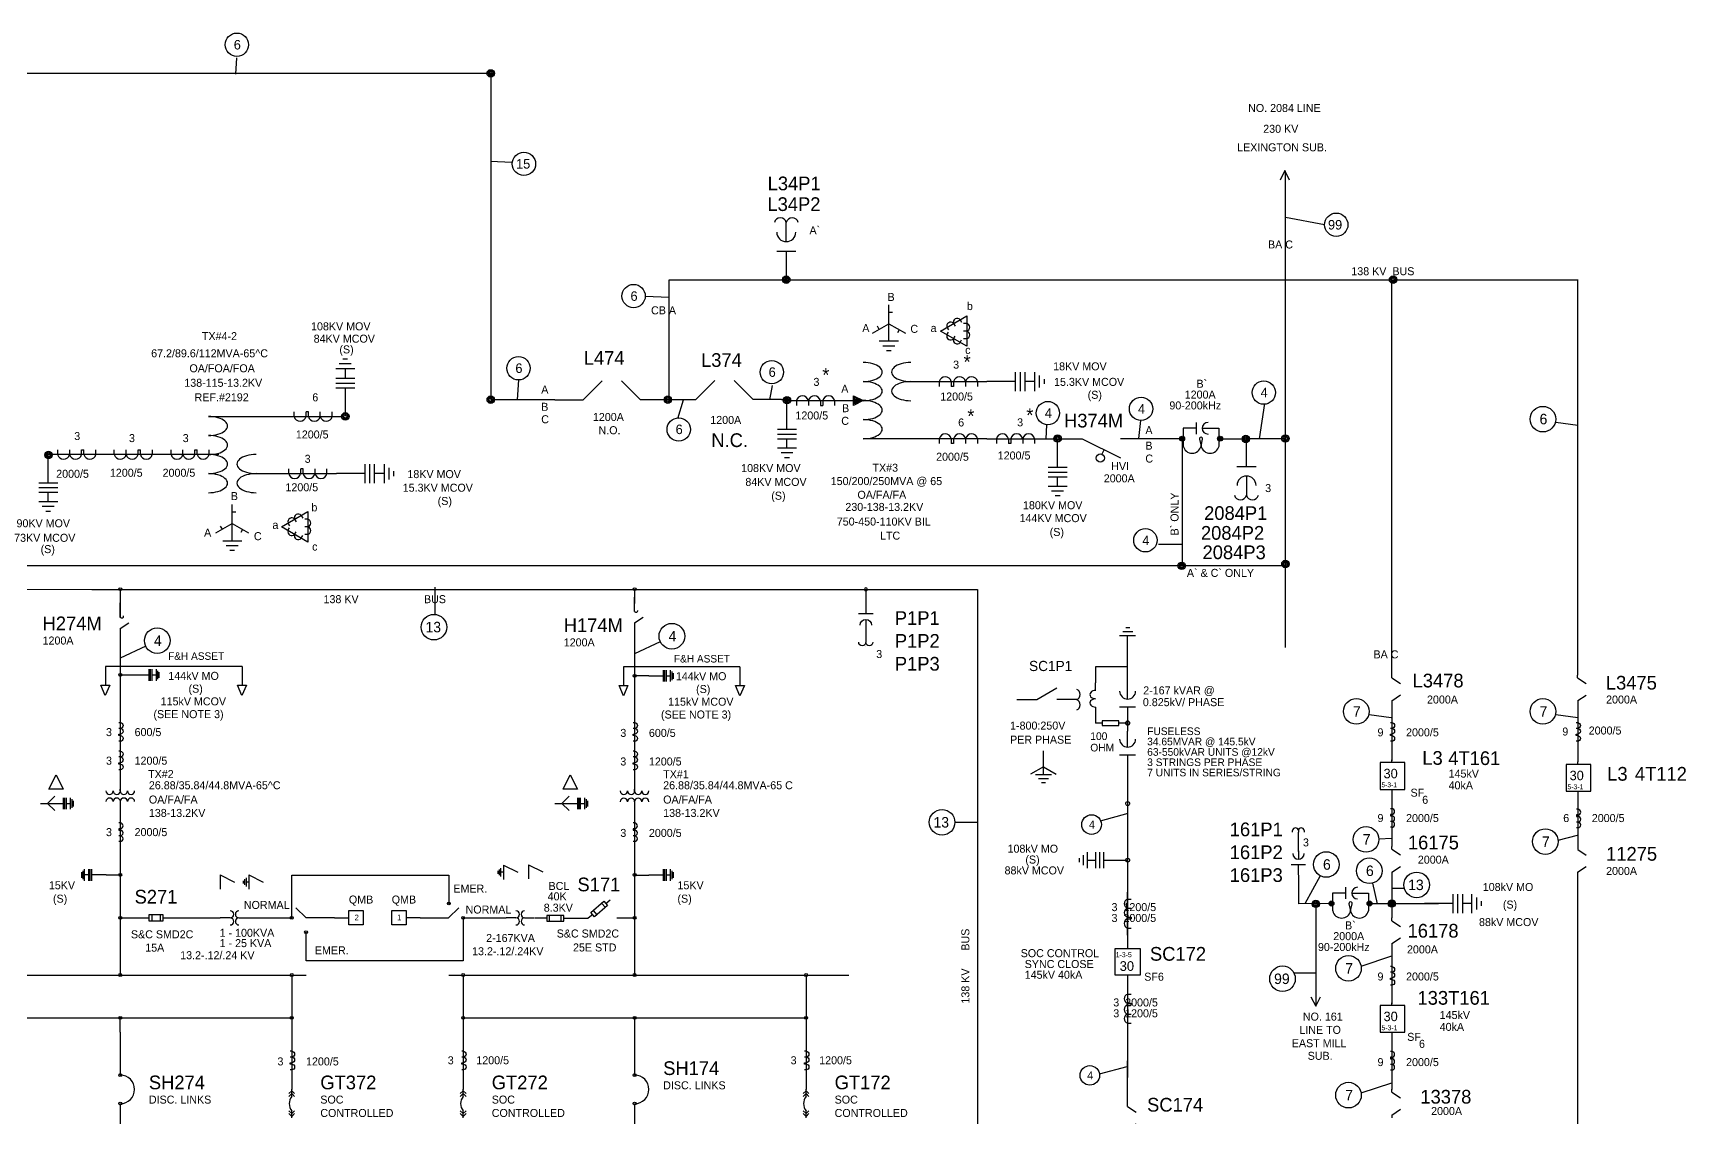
# Model space of a CAD drawing. Extents: x 500.5 to 522.7, y 525.3 to 541.5.
# Drawn here: x 508 to 522.47, y 531.98 to 541.47 of the extents above; entities that cross this region are included whole.
import ezdxf

# ---------------------------------------------------------------- set-up
doc = ezdxf.new("R2010")
doc.units = 0
doc.layers.add('Level 1', color=7, linetype='Continuous')

# ---------------------------------------------------------------- blocks, each defined once
blk = doc.blocks.new('EXCONN')
at = {"layer": 'Level 1'}
blk.add_circle((0, 0), 0.0125, dxfattribs=at)
blk = doc.blocks.new('SWITCH')
at = {"layer": 'Level 1'}
for p, q in [((0.025, 0), (0, 0)), ((0.025, 0), (0.075, 0.075)), ((0.125, 0), (0.25, 0))]:
    blk.add_line(p, q, dxfattribs=at)
blk.add_arc((0.129, 0.013), 0.0131, 61.3138, 252.9058, dxfattribs=at)
blk = doc.blocks.new('ARR')
at = {"layer": 'Level 1'}
for p, q in [((0, 0), (0.125, 0)), ((0.125, 0.05), (0.125, -0.05)), ((0.1375, 0.05), (0.1375, -0.05)), ((0.15, 0.05), (0.15, -0.05)), ((0.15, 0), (0.1875, 0)), ((0.1875, 0.05), (0.1875, -0.05)), ((0.2, 0.0375), (0.2, -0.0375)), ((0.2125, 0.025), (0.2125, -0.025))]:
    blk.add_line(p, q, dxfattribs=at)
blk = doc.blocks.new('CTRANS')
at = {"layer": 'Level 1'}
for p, q in [((-0.08, 0), (-0.08, -0.0125)), ((-0.03, 0), (-0.03, -0.0125)), ((-0.0175, -0.0125), (-0.0175, 0)), ((0.0325, 0), (0.0325, -0.0125)), ((0.0825, 0), (0.0825, -0.0125)), ((-0.03, -0.0125), (-0.0175, -0.0125))]:
    blk.add_line(p, q, dxfattribs=at)
for centre in [(-0.055, 0), (0.0075, 0), (0.0575, 0)]:
    blk.add_arc(centre, 0.025, 0, 180, dxfattribs=at)
blk = doc.blocks.new('TRAN13')
at = {"layer": 'Level 1'}
for p, q in [((0, 0.109), (0, 0.125)), ((0, 0.016), (0, 0))]:
    blk.add_line(p, q, dxfattribs=at)
for centre, start, end in [((-0.094, 0.11), 180, 0), ((-0.094, 0.016), 0, 180), ((-0.031, 0.11), 180, 0), ((-0.031, 0.016), 0, 180), ((0.031, 0.11), 180, 0), ((0.031, 0.016), 0, 180), ((0.094, 0.11), 180, 0), ((0.094, 0.016), 0, 180)]:
    blk.add_arc(centre, 0.0313, start, end, dxfattribs=at)
blk = doc.blocks.new('FUSE')
at = {"layer": 'Level 1'}
for p, q in [((-0.125, 0.025), (-0.125, -0.025)), ((0, 0.025), (-0.125, 0.025)), ((-0.1, 0.025), (-0.1, -0.025)), ((-0.025, 0.025), (-0.025, -0.025)), ((0, -0.025), (0, 0.025)), ((-0.125, -0.025), (0, -0.025))]:
    blk.add_line(p, q, dxfattribs=at)
blk = doc.blocks.new('PTRAN0')
at = {"layer": 'Level 1'}
for p, q in [((0, 0.163), (0, 0.25)), ((0, 0.087), (0, 0))]:
    blk.add_line(p, q, dxfattribs=at)
for centre, start, end in [((-0.031, 0.163), 180, 0), ((0.031, 0.163), 180, 0), ((-0.031, 0.087), 0, 180), ((0.031, 0.087), 0, 180)]:
    blk.add_arc(centre, 0.0313, start, end, dxfattribs=at)
blk = doc.blocks.new('SWIT15')
at = {"layer": 'Level 1'}
for p, q in [((0, 0), (0.062, 0)), ((0.038, 0.025), (0.013, 0)), ((0.013, 0), (0.038, -0.025)), ((0.063, 0.025), (0.038, 0)), ((0.038, 0), (0.063, -0.025)), ((0.188, 0.025), (0.213, 0)), ((0.188, 0), (0.25, 0)), ((0.213, 0), (0.188, -0.025)), ((0.213, 0.025), (0.238, 0)), ((0.238, 0), (0.213, -0.025))]:
    blk.add_line(p, q, dxfattribs=at)
blk.add_arc((0.125, -0.078), 0.1, 51.1255, 128.8739, dxfattribs=at)
blk = doc.blocks.new('SWITC3')
at = {"layer": 'Level 1'}
for p, q in [((0.025, 0), (0, 0)), ((0.025, 0), (0.075, 0.075)), ((0.225, 0), (0.175, 0.075)), ((0.225, 0), (0.25, 0))]:
    blk.add_line(p, q, dxfattribs=at)
blk = doc.blocks.new('ARROW')
at = {"layer": 'Level 1'}
for p, q in [((0, 0), (0.075, 0)), ((0.075, 0), (0.125, 0))]:
    blk.add_line(p, q, dxfattribs=at)
blk = doc.blocks.new('CAP1')
at = {"layer": 'Level 1'}
for p, q in [((0, 0), (0, -0.0875)), ((-0.0625, -0.0875), (0.0625, -0.0875)), ((0, -0.2125), (0, -0.1375))]:
    blk.add_line(p, q, dxfattribs=at)
blk.add_arc((0, -0.1875), 0.05, 0, 180, dxfattribs=at)
blk = doc.blocks.new('CTRAN0')
at = {"layer": 'Level 1'}
for p, q in [((0.0125, -0.0125), (0.0125, 0)), ((0.0625, 0), (0.0625, -0.0125)), ((0.1125, 0), (0.1125, -0.0125))]:
    blk.add_line(p, q, dxfattribs=at)
for centre in [(0.0375, 0), (0.0875, 0)]:
    blk.add_arc(centre, 0.025, 0, 180, dxfattribs=at)
blk = doc.blocks.new('TRANS7')
at = {"layer": 'Level 1'}
for p, q in [((0.0625, 0.0625), (0, 0)), ((0.0625, 0.125), (0.0625, 0.0625)), ((0.0625, 0.0625), (0.125, 0))]:
    blk.add_line(p, q, dxfattribs=at)
blk = doc.blocks.new('TRANS0')
at = {"layer": 'Level 1'}
for p, q in [((0, 0), (0.0625, 0.125)), ((0.125, 0), (0, 0)), ((0.0625, 0.125), (0.125, 0))]:
    blk.add_line(p, q, dxfattribs=at)
blk = doc.blocks.new('TRANS6')
at = {"layer": 'Level 1'}
for p, q in [((0, 0), (0.0625, 0.125)), ((0, 0), (0.125, 0)), ((0.0625, 0), (0.0625, -0.025)), ((0.025, -0.025), (0.1, -0.025)), ((0.0375, -0.0375), (0.0875, -0.0375)), ((0.05, -0.05), (0.075, -0.05))]:
    blk.add_line(p, q, dxfattribs=at)
blk = doc.blocks.new('TRANS3')
at = {"layer": 'Level 1'}
for q in [(0.0625, 0.125), (0.125, 0)]:
    blk.add_line((0, 0), q, dxfattribs=at)
blk = doc.blocks.new('CAP4')
at = {"layer": 'Level 1'}
for p, q in [((0, 0), (0, -0.088)), ((-0.063, -0.088), (0.063, -0.088)), ((0, -0.138), (0, -0.338)), ((0, -0.375), (0, -0.375))]:
    blk.add_line(p, q, dxfattribs=at)
for centre, radius, start, end in [((0, -0.188), 0.05, 0, 180), ((-0.031, -0.337), 0.0313, 180, 0), ((0.031, -0.337), 0.0313, 180, 0)]:
    blk.add_arc(centre, radius, start, end, dxfattribs=at)
blk = doc.blocks.new('EXCONC')
at = {"layer": 'Level 1'}
blk.add_circle((0, 0), 0.0225, dxfattribs=at)

msp = doc.modelspace()

# ---------------------------------------------------------------- linework, layer by layer
at = {"layer": 'Level 1'}
for p, q in [((509.786, 541.256), (509.777, 541.112)), ((507.742, 541.121), (512.009, 541.121)), ((512.009, 541.121), (512.009, 538.265)), ((512.006, 540.351), (512.194, 540.343)), ((518.958, 540.27), (518.916, 540.186)), ((518.999, 540.186), (518.958, 540.27)), ((518.962, 536.097), (518.962, 540.263)), ((514.595, 539.648), (514.595, 539.815)), ((519.305, 539.796), (518.962, 539.86)), ((514.512, 539.565), (514.678, 539.565)), ((514.595, 539.565), (514.595, 539.315)), ((513.569, 539.315), (521.518, 539.315)), ((513.569, 538.265), (513.569, 539.315)), ((519.893, 535.856), (519.893, 539.302)), ((521.518, 539.316), (521.518, 535.856)), ((513.361, 539.172), (513.569, 539.163)), ((515.493, 538.93), (515.493, 539.096)), ((515.493, 539.032), (515.524, 539.032)), ((515.349, 538.846), (515.493, 538.93)), ((515.407, 538.88), (515.392, 538.907)), ((515.493, 538.776), (515.493, 538.93)), ((515.493, 538.93), (515.637, 538.846)), ((515.584, 538.877), (515.568, 538.849)), ((515.943, 538.865), (516.174, 538.999)), ((516.174, 538.732), (515.943, 538.865)), ((516.001, 538.899), (516.014, 538.876)), ((516.058, 538.932), (516.072, 538.909)), ((516.116, 538.965), (516.129, 538.942)), ((516.174, 538.932), (516.147, 538.932)), ((516.174, 538.865), (516.147, 538.865)), ((516.174, 538.999), (516.174, 538.732)), ((515.576, 538.776), (515.409, 538.776)), ((515.545, 538.734), (515.441, 538.734)), ((515.493, 538.776), (515.493, 538.776)), ((516.001, 538.832), (516.014, 538.855)), ((516.058, 538.799), (516.072, 538.822)), ((516.116, 538.765), (516.129, 538.788)), ((516.174, 538.799), (516.147, 538.799)), ((510.788, 538.578), (510.684, 538.578)), ((510.757, 538.619), (510.715, 538.619)), ((515.514, 538.692), (515.472, 538.692)), ((510.819, 538.536), (510.653, 538.536)), ((510.653, 538.453), (510.819, 538.453)), ((510.736, 538.536), (510.736, 538.536)), ((510.736, 538.536), (510.736, 538.453)), ((512.252, 538.438), (512.241, 538.265)), ((512.819, 538.265), (512.985, 538.431)), ((513.319, 538.265), (513.152, 538.431)), ((513.804, 538.266), (513.971, 538.433)), ((514.304, 538.266), (514.138, 538.433)), ((515.684, 538.424), (516.351, 538.424)), ((515.934, 538.424), (515.934, 538.382)), ((516.039, 538.424), (516.039, 538.382)), ((516.059, 538.424), (516.059, 538.382)), ((516.164, 538.424), (516.164, 538.382)), ((516.268, 538.424), (516.268, 538.382)), ((516.601, 538.424), (516.351, 538.424)), ((516.601, 538.34), (516.601, 538.507)), ((516.643, 538.34), (516.643, 538.507)), ((516.684, 538.34), (516.684, 538.507)), ((516.768, 538.424), (516.684, 538.424)), ((516.768, 538.507), (516.768, 538.34)), ((516.768, 538.424), (516.768, 538.424)), ((516.809, 538.476), (516.809, 538.372)), ((516.851, 538.445), (516.851, 538.403)), ((510.653, 538.411), (510.819, 538.411)), ((510.653, 538.37), (510.819, 538.37)), ((510.736, 538.37), (510.736, 538.12)), ((514.472, 538.39), (514.447, 538.265)), ((516.059, 538.382), (516.039, 538.382)), ((510.289, 538.118), (510.289, 538.16)), ((510.393, 538.118), (510.393, 538.16)), ((510.414, 538.16), (510.393, 538.16)), ((510.414, 538.118), (510.414, 538.16)), ((510.518, 538.118), (510.518, 538.16)), ((510.622, 538.118), (510.622, 538.16)), ((512.569, 538.265), (512.009, 538.265)), ((512.569, 538.265), (512.819, 538.265)), ((513.569, 538.265), (513.319, 538.265)), ((513.554, 538.266), (513.804, 538.266)), ((513.646, 538.102), (513.696, 538.265)), ((514.554, 538.266), (514.304, 538.266)), ((514.553, 538.266), (514.625, 538.266)), ((514.601, 538.257), (515.268, 538.257)), ((514.601, 538.007), (514.601, 538.257)), ((514.684, 538.257), (514.684, 538.215)), ((514.789, 538.257), (514.789, 538.215)), ((514.893, 538.257), (514.893, 538.215)), ((514.893, 538.215), (514.914, 538.215)), ((514.914, 538.257), (514.914, 538.215)), ((515.018, 538.257), (515.018, 538.215)), ((515.184, 538.257), (515.184, 538.257)), ((518.78, 538.231), (518.732, 537.924)), ((509.539, 538.118), (510.206, 538.118)), ((510.206, 538.118), (510.706, 538.118)), ((514.518, 538.007), (514.684, 538.007)), ((516.872, 538.045), (516.865, 537.924)), ((517.693, 538.083), (517.678, 537.925)), ((518.183, 538.015), (518.068, 538.015)), ((518.068, 538.015), (518.068, 537.86)), ((518.183, 537.964), (518.183, 538.066)), ((518.234, 538.015), (518.381, 538.015)), ((518.381, 538.015), (518.381, 537.86)), ((521.327, 538.068), (521.521, 538.043)), ((514.518, 537.965), (514.684, 537.965)), ((514.518, 537.924), (514.684, 537.924)), ((514.601, 537.84), (514.601, 537.924)), ((516.351, 537.924), (515.268, 537.924)), ((515.934, 537.924), (515.934, 537.882)), ((516.039, 537.924), (516.039, 537.882)), ((516.059, 537.882), (516.039, 537.882)), ((516.059, 537.924), (516.059, 537.882)), ((516.164, 537.924), (516.164, 537.882)), ((516.268, 537.924), (516.268, 537.882)), ((516.351, 537.924), (516.851, 537.924)), ((516.434, 537.924), (516.434, 537.882)), ((516.539, 537.924), (516.539, 537.882)), ((516.559, 537.882), (516.539, 537.882)), ((516.559, 537.924), (516.559, 537.882)), ((516.664, 537.924), (516.664, 537.882)), ((516.768, 537.924), (516.768, 537.882)), ((516.851, 537.924), (517.184, 537.924)), ((516.969, 537.674), (516.969, 537.924)), ((517.184, 537.924), (517.518, 537.757)), ((517.808, 537.924), (517.518, 537.924)), ((518.068, 537.924), (517.808, 537.924)), ((518.062, 536.812), (518.062, 537.924)), ((518.211, 537.921), (518.224, 537.86)), ((518.224, 537.86), (518.238, 537.921)), ((518.381, 537.924), (518.641, 537.924)), ((518.622, 537.68), (518.622, 537.93)), ((518.962, 537.924), (518.641, 537.924)), ((508.137, 537.538), (508.137, 537.788)), ((508.637, 537.785), (508.137, 537.785)), ((508.22, 537.785), (508.22, 537.827)), ((508.325, 537.785), (508.325, 537.827)), ((508.429, 537.785), (508.429, 537.827)), ((508.429, 537.827), (508.45, 537.827)), ((508.45, 537.785), (508.45, 537.827)), ((508.554, 537.785), (508.554, 537.827)), ((509.132, 537.785), (508.632, 537.785)), ((508.715, 537.785), (508.715, 537.827)), ((508.819, 537.785), (508.819, 537.827)), ((508.924, 537.785), (508.924, 537.827)), ((508.924, 537.827), (508.944, 537.827)), ((508.944, 537.785), (508.944, 537.827)), ((509.049, 537.785), (509.049, 537.827)), ((509.629, 537.785), (509.129, 537.785)), ((509.212, 537.785), (509.212, 537.827)), ((509.316, 537.785), (509.316, 537.827)), ((509.42, 537.785), (509.42, 537.827)), ((509.42, 537.827), (509.441, 537.827)), ((509.441, 537.785), (509.441, 537.827)), ((509.545, 537.785), (509.545, 537.827)), ((510.909, 537.535), (510.909, 537.702)), ((510.951, 537.535), (510.951, 537.702)), ((510.992, 537.535), (510.992, 537.702)), ((511.076, 537.702), (511.076, 537.535)), ((514.684, 537.84), (514.518, 537.84)), ((514.653, 537.799), (514.549, 537.799)), ((514.622, 537.757), (514.58, 537.757)), ((514.601, 537.84), (514.601, 537.84)), ((517.376, 537.828), (517.357, 537.789)), ((509.956, 537.618), (510.206, 537.618)), ((510.159, 537.618), (510.659, 537.618)), ((510.242, 537.618), (510.242, 537.66)), ((510.347, 537.618), (510.347, 537.66)), ((510.367, 537.66), (510.347, 537.66)), ((510.367, 537.618), (510.367, 537.66)), ((510.472, 537.618), (510.472, 537.66)), ((510.576, 537.618), (510.576, 537.66)), ((510.909, 537.618), (510.659, 537.618)), ((511.076, 537.618), (510.992, 537.618)), ((511.076, 537.618), (511.076, 537.618)), ((511.117, 537.67), (511.117, 537.566)), ((511.159, 537.639), (511.159, 537.597)), ((516.886, 537.674), (517.053, 537.674)), ((516.886, 537.632), (517.053, 537.632)), ((516.886, 537.59), (517.053, 537.59)), ((516.969, 537.507), (516.969, 537.59)), ((518.538, 537.68), (518.705, 537.68)), ((518.622, 537.597), (518.622, 537.43)), ((508.054, 537.538), (508.221, 537.538)), ((508.054, 537.497), (508.221, 537.497)), ((508.054, 537.455), (508.221, 537.455)), ((508.137, 537.372), (508.137, 537.455)), ((517.053, 537.507), (516.886, 537.507)), ((517.021, 537.465), (516.917, 537.465)), ((516.99, 537.424), (516.948, 537.424)), ((516.969, 537.507), (516.969, 537.507)), ((508.221, 537.372), (508.054, 537.372)), ((508.19, 537.33), (508.085, 537.33)), ((508.158, 537.288), (508.117, 537.288)), ((508.137, 537.372), (508.137, 537.372)), ((509.747, 537.182), (509.747, 537.349)), ((509.747, 537.285), (509.778, 537.285)), ((510.177, 537.153), (510.408, 537.286)), ((510.408, 537.286), (510.408, 537.02)), ((509.603, 537.099), (509.747, 537.182)), ((509.661, 537.133), (509.646, 537.159)), ((509.747, 537.028), (509.747, 537.182)), ((509.747, 537.182), (509.891, 537.099)), ((509.838, 537.13), (509.822, 537.102)), ((510.408, 537.02), (510.177, 537.153)), ((510.235, 537.186), (510.248, 537.163)), ((510.235, 537.12), (510.248, 537.143)), ((510.293, 537.22), (510.306, 537.197)), ((510.35, 537.253), (510.364, 537.23)), ((510.408, 537.22), (510.382, 537.22)), ((510.408, 537.153), (510.382, 537.153)), ((509.83, 537.028), (509.664, 537.028)), ((509.799, 536.987), (509.695, 536.986)), ((509.747, 537.028), (509.747, 537.028)), ((510.293, 537.086), (510.306, 537.109)), ((510.35, 537.053), (510.364, 537.076)), ((510.408, 537.086), (510.382, 537.086)), ((517.853, 537), (518.066, 537)), ((509.768, 536.945), (509.726, 536.945)), ((518.948, 536.812), (502.949, 536.812)), ((507.727, 536.607), (508.518, 536.606)), ((508.518, 536.606), (514.768, 536.606)), ((508.768, 536.606), (508.768, 536.481)), ((511.522, 536.383), (511.522, 536.626)), ((513.268, 536.606), (513.268, 536.481)), ((514.768, 536.606), (516.268, 536.606)), ((515.291, 536.606), (515.291, 536.481)), ((516.268, 536.606), (516.268, 531.731)), ((508.768, 536.481), (508.768, 536.356)), ((513.268, 536.287), (513.268, 535.848)), ((517.565, 536.271), (517.6, 536.271)), ((508.768, 536.237), (508.768, 535.856)), ((508.99, 536.108), (508.768, 536.003)), ((513.492, 536.148), (513.268, 536.041)), ((517.512, 536.201), (517.652, 536.201)), ((517.539, 536.236), (517.626, 536.236)), ((517.582, 535.786), (517.582, 536.201)), ((517.582, 536.201), (517.582, 536.201)), ((509.833, 535.93), (508.638, 535.93)), ((508.638, 535.93), (508.638, 535.769)), ((508.893, 535.856), (508.768, 535.856)), ((508.768, 535.856), (508.768, 535.471)), ((509.833, 535.93), (509.833, 535.769)), ((514.19, 535.927), (513.171, 535.927)), ((513.171, 535.927), (513.171, 535.766)), ((513.393, 535.848), (513.268, 535.848)), ((513.268, 535.848), (513.268, 535.471)), ((514.19, 535.927), (514.19, 535.766)), ((517.582, 535.928), (517.302, 535.928)), ((517.302, 535.928), (517.302, 535.788)), ((521.518, 535.831), (521.518, 535.856)), ((521.518, 535.831), (521.593, 535.781)), ((516.788, 535.641), (516.962, 535.745)), ((517.302, 535.721), (517.302, 535.788)), ((517.582, 535.646), (517.582, 535.786)), ((521.52, 535.633), (521.593, 535.681)), ((516.613, 535.641), (516.788, 535.641)), ((517.136, 535.641), (516.962, 535.641)), ((517.302, 535.576), (517.302, 535.436)), ((517.652, 535.576), (517.512, 535.576)), ((517.582, 535.576), (517.582, 535.366)), ((519.893, 535.606), (519.893, 535.106)), ((521.52, 535.633), (521.52, 535.098)), ((508.768, 535.471), (508.768, 534.958)), ((513.268, 535.471), (513.268, 534.958)), ((517.358, 535.436), (517.302, 535.436)), ((517.582, 535.436), (517.505, 535.436)), ((519.694, 535.511), (519.888, 535.485)), ((521.327, 535.511), (521.521, 535.485)), ((517.582, 535.226), (517.582, 535.366)), ((516.845, 534.984), (516.845, 535.194)), ((517.652, 535.156), (517.512, 535.156)), ((517.582, 535.156), (517.582, 534.946)), ((519.893, 535.089), (519.893, 535.114)), ((521.52, 535.072), (521.52, 535.096)), ((508.768, 534.981), (508.768, 534.856)), ((513.268, 534.981), (513.268, 534.856)), ((516.845, 535.054), (516.733, 534.989)), ((516.915, 534.984), (516.775, 534.984)), ((516.845, 535.054), (516.957, 534.989)), ((516.845, 534.984), (516.845, 534.984)), ((508.768, 534.884), (508.768, 534.834)), ((513.268, 534.856), (513.268, 534.836)), ((516.889, 534.949), (516.801, 534.949)), ((516.863, 534.914), (516.828, 534.914)), ((517.582, 534.946), (517.582, 533.459)), ((519.893, 534.856), (519.893, 534.356)), ((521.52, 534.839), (521.52, 534.33)), ((508.768, 534.752), (508.768, 533.231)), ((513.268, 534.752), (513.268, 533.231)), ((516.07, 534.568), (516.261, 534.568)), ((517.343, 534.582), (517.585, 534.649)), ((519.076, 534.312), (519.076, 534.481)), ((519.78, 534.423), (519.893, 534.429)), ((521.349, 534.412), (521.517, 534.454)), ((517.162, 534.219), (517.162, 534.254)), ((517.197, 534.193), (517.197, 534.28)), ((517.232, 534.167), (517.232, 534.307)), ((517.232, 534.237), (517.232, 534.237)), ((517.232, 534.237), (517.302, 534.237)), ((517.302, 534.307), (517.302, 534.167)), ((517.337, 534.307), (517.337, 534.167)), ((517.372, 534.307), (517.372, 534.167)), ((517.372, 534.237), (517.582, 534.237)), ((521.52, 534.33), (521.593, 534.281)), ((508.768, 534.106), (508.643, 534.106)), ((510.268, 533.731), (510.268, 534.106)), ((510.268, 534.106), (511.393, 534.106)), ((511.393, 534.106), (511.643, 534.106)), ((511.643, 534.106), (511.643, 533.856)), ((513.268, 534.106), (513.393, 534.106)), ((519.076, 534.106), (519.076, 533.856)), ((519.267, 534.1), (519.133, 533.856)), ((519.893, 534.106), (519.893, 533.731)), ((521.518, 534.131), (521.593, 534.181)), ((521.518, 534.131), (521.518, 534.106)), ((521.518, 534.106), (521.518, 531.731)), ((517.582, 533.58), (517.582, 533.958)), ((519.491, 533.948), (519.375, 533.948)), ((519.375, 533.948), (519.375, 533.793)), ((519.491, 533.897), (519.491, 533.999)), ((519.542, 533.948), (519.688, 533.948)), ((519.688, 533.948), (519.688, 533.793)), ((519.723, 534.035), (519.765, 533.856)), ((519.994, 533.989), (519.892, 533.989)), ((520.428, 533.94), (520.428, 533.773)), ((520.469, 533.94), (520.469, 533.773)), ((520.511, 533.94), (520.511, 533.773)), ((520.594, 533.773), (520.594, 533.94)), ((510.393, 533.731), (510.305, 533.819)), ((510.768, 533.672), (510.768, 533.797)), ((510.768, 533.797), (510.893, 533.797)), ((510.893, 533.797), (510.893, 533.672)), ((511.143, 533.797), (511.268, 533.797)), ((511.143, 533.672), (511.143, 533.797)), ((511.268, 533.797), (511.268, 533.672)), ((511.641, 533.731), (511.729, 533.819)), ((512.904, 533.795), (512.936, 533.757)), ((512.979, 533.86), (513.012, 533.822)), ((513.015, 533.858), (513.053, 533.89)), ((517.582, 533.895), (517.614, 533.895)), ((517.582, 533.816), (517.614, 533.816)), ((519.375, 533.857), (519.076, 533.856)), ((519.228, 533.856), (519.228, 532.958)), ((519.518, 533.854), (519.532, 533.793)), ((519.532, 533.793), (519.545, 533.854)), ((519.688, 533.857), (519.893, 533.857)), ((519.893, 533.857), (520.303, 533.857)), ((520.428, 533.857), (520.178, 533.857)), ((520.594, 533.857), (520.511, 533.857)), ((520.594, 533.857), (520.594, 533.857)), ((520.636, 533.805), (520.636, 533.909)), ((520.678, 533.836), (520.678, 533.877)), ((508.768, 533.731), (509.018, 533.731)), ((509.143, 533.731), (509.643, 533.731)), ((509.893, 533.731), (510.268, 533.731)), ((510.643, 533.731), (510.393, 533.731)), ((510.643, 533.731), (510.768, 533.731)), ((510.893, 533.672), (510.768, 533.672)), ((511.268, 533.672), (511.143, 533.672)), ((511.393, 533.731), (511.268, 533.731)), ((511.391, 533.731), (511.641, 533.731)), ((511.768, 533.731), (512.143, 533.731)), ((511.768, 533.731), (511.768, 533.356)), ((512.499, 533.728), (512.399, 533.728)), ((512.524, 533.703), (512.524, 533.753)), ((512.624, 533.703), (512.624, 533.753)), ((512.649, 533.728), (512.749, 533.728)), ((512.713, 533.728), (512.863, 533.728)), ((512.901, 533.76), (512.863, 533.728)), ((513.263, 533.728), (513.113, 533.728)), ((517.582, 533.738), (517.614, 533.738)), ((517.582, 533.722), (517.614, 533.722)), ((517.614, 533.738), (517.614, 533.722)), ((510.393, 533.356), (510.393, 533.606)), ((517.582, 533.643), (517.614, 533.643)), ((519.625, 533.309), (519.893, 533.399)), ((519.893, 533.481), (519.893, 532.981)), ((507.268, 533.231), (510.393, 533.231)), ((510.268, 533.231), (510.268, 532.856)), ((510.643, 533.356), (510.393, 533.356)), ((511.768, 533.356), (510.643, 533.356)), ((511.643, 533.231), (515.143, 533.231)), ((511.768, 533.231), (511.768, 532.856)), ((514.768, 533.231), (514.768, 532.856)), ((517.582, 533.234), (517.582, 532.334)), ((519.035, 533.252), (519.228, 533.252)), ((517.582, 533.126), (517.582, 532.748)), ((517.582, 533.063), (517.614, 533.063)), ((517.582, 532.985), (517.614, 532.985)), ((517.582, 532.969), (517.614, 532.969)), ((517.614, 532.969), (517.614, 532.985)), ((519.186, 533.042), (519.228, 532.958)), ((519.228, 532.958), (519.27, 533.042)), ((519.893, 532.964), (519.893, 532.989)), ((507.268, 532.856), (510.268, 532.856)), ((508.768, 532.856), (508.768, 532.856)), ((508.768, 532.731), (508.768, 532.856)), ((510.268, 532.856), (510.268, 532.231)), ((511.768, 532.856), (511.768, 532.231)), ((511.768, 532.856), (514.768, 532.856)), ((513.268, 532.856), (513.268, 532.606)), ((514.768, 532.856), (514.768, 532.231)), ((517.582, 532.89), (517.614, 532.89)), ((517.582, 532.811), (517.614, 532.811)), ((508.768, 532.731), (508.768, 532.356)), ((508.768, 532.731), (508.768, 532.606)), ((519.893, 532.731), (519.893, 532.231)), ((513.268, 532.606), (513.268, 532.356)), ((517.337, 532.366), (517.579, 532.432)), ((517.582, 532.106), (517.582, 532.481)), ((519.625, 532.2), (519.893, 532.29)), ((508.768, 532.106), (508.768, 531.106)), ((513.268, 532.106), (513.268, 531.106))]:
    msp.add_line(p, q, dxfattribs=at)
for points in [[(515.268, 538.257), (515.184, 538.215), (515.184, 538.299)], [(515.251, 538.257), (515.192, 538.228), (515.192, 538.286)], [(515.231, 538.257), (515.201, 538.242), (515.201, 538.272)], [(508.676, 535.769), (508.636, 535.678), (508.599, 535.769)], [(509.871, 535.769), (509.831, 535.678), (509.794, 535.769)], [(513.21, 535.766), (513.17, 535.675), (513.133, 535.766)], [(514.229, 535.766), (514.189, 535.675), (514.151, 535.766)], [(517.505, 535.415), (517.505, 535.456), (517.358, 535.456), (517.358, 535.415)], [(519.79, 534.856), (520.008, 534.856), (520.008, 535.091), (519.79, 535.091)], [(521.418, 534.839), (521.635, 534.839), (521.635, 535.073), (521.418, 535.073)], [(513.031, 533.839), (512.917, 533.741), (512.885, 533.779), (512.998, 533.877)], [(512.649, 533.753), (512.499, 533.753), (512.499, 533.703), (512.649, 533.703)], [(517.47, 533.234), (517.695, 533.234), (517.695, 533.46), (517.47, 533.46)], [(519.79, 532.731), (520.008, 532.731), (520.008, 532.966), (519.79, 532.966)]]:
    msp.add_lwpolyline(points, close=True, dxfattribs=at)
for centre, radius in [((509.788, 541.371), 0.102), ((512.009, 541.12), 0.0324), ((512.009, 541.12), 0.0242), ((512.009, 541.12), 0.0151), ((512.3, 540.328), 0.102), ((519.407, 539.796), 0.102), ((514.595, 539.315), 0.0324), ((514.595, 539.315), 0.0242), ((514.595, 539.315), 0.0151), ((519.904, 539.315), 0.0324), ((519.904, 539.315), 0.0242), ((519.904, 539.315), 0.0151), ((513.259, 539.172), 0.102), ((512.252, 538.54), 0.102), ((514.468, 538.506), 0.102), ((518.773, 538.327), 0.102), ((512.009, 538.265), 0.0324), ((512.009, 538.265), 0.0242), ((512.009, 538.265), 0.0151), ((513.559, 538.265), 0.0324), ((513.559, 538.265), 0.0242), ((513.559, 538.265), 0.0151), ((514.601, 538.261), 0.0324), ((514.601, 538.261), 0.0242), ((517.699, 538.185), 0.102), ((510.737, 538.119), 0.0324), ((510.737, 538.119), 0.0242), ((510.737, 538.119), 0.0151), ((514.601, 538.261), 0.0151), ((516.884, 538.148), 0.102), ((521.215, 538.095), 0.112), ((513.654, 538.005), 0.102), ((516.969, 537.925), 0.0324), ((516.969, 537.925), 0.0242), ((516.969, 537.925), 0.0151), ((518.058, 537.924), 0.0216), ((518.058, 537.924), 0.0173), ((518.058, 537.924), 0.0127), ((518.058, 537.924), 0.00856), ((518.058, 537.924), 0.00558), ((518.058, 537.924), 0.00312), ((518.391, 537.924), 0.0216), ((518.391, 537.924), 0.0173), ((518.391, 537.924), 0.0127), ((518.391, 537.924), 0.00856), ((518.391, 537.924), 0.00558), ((518.391, 537.924), 0.00312), ((518.616, 537.921), 0.0324), ((518.616, 537.921), 0.0242), ((518.616, 537.921), 0.0151), ((518.962, 537.926), 0.0324), ((518.962, 537.926), 0.0242), ((518.962, 537.926), 0.0151), ((508.14, 537.781), 0.0324), ((508.14, 537.781), 0.0242), ((508.14, 537.781), 0.0151), ((517.343, 537.755), 0.0366), ((517.737, 537.035), 0.102), ((518.055, 536.812), 0.0324), ((518.055, 536.812), 0.0242), ((518.962, 536.828), 0.0324), ((518.962, 536.828), 0.0242), ((518.962, 536.828), 0.0151), ((518.055, 536.812), 0.0151), ((509.091, 536.157), 0.112), ((511.512, 536.275), 0.112), ((513.594, 536.196), 0.112), ((519.582, 535.538), 0.112), ((521.215, 535.538), 0.112), ((515.958, 534.568), 0.112), ((517.266, 534.548), 0.0857), ((519.668, 534.418), 0.112), ((521.236, 534.399), 0.112), ((519.32, 534.199), 0.112), ((519.696, 534.144), 0.112), ((520.111, 534.02), 0.112), ((519.228, 533.854), 0.0324), ((519.228, 533.854), 0.0242), ((519.228, 533.854), 0.0151), ((519.365, 533.857), 0.0216), ((519.365, 533.857), 0.0173), ((519.365, 533.857), 0.0127), ((519.365, 533.857), 0.00856), ((519.365, 533.857), 0.00558), ((519.365, 533.857), 0.00312), ((519.698, 533.857), 0.0216), ((519.698, 533.857), 0.0173), ((519.698, 533.857), 0.0127), ((519.698, 533.857), 0.00856), ((519.698, 533.857), 0.00558), ((519.698, 533.857), 0.00312), ((519.893, 533.857), 0.0324), ((519.893, 533.857), 0.0242), ((519.893, 533.857), 0.0151), ((519.514, 533.29), 0.112), ((518.937, 533.199), 0.112), ((517.251, 532.354), 0.0857), ((519.514, 532.181), 0.112)]:
    msp.add_circle(centre, radius, dxfattribs=at)
for centre, radius, start, end in [((514.543, 539.803), 0.0534, 12.6804, 167.3196), ((514.595, 539.731), 0.0833, 180, 0), ((514.647, 539.803), 0.0534, 12.6804, 167.3196), ((514.595, 539.606), 0.125, 52.0144, 52.0241), ((516.033, 538.909), 0.0342, 42.6804, 197.3196), ((516.091, 538.942), 0.0342, 42.6804, 197.3196), ((516.166, 538.899), 0.0342, 282.6804, 77.3196), ((516.166, 538.832), 0.0342, 282.6804, 77.3196), ((516.033, 538.822), 0.0342, 162.6804, 317.3196), ((516.091, 538.788), 0.0342, 162.6804, 317.3196), ((515.986, 538.412), 0.0534, 12.6804, 167.3196), ((516.111, 538.412), 0.0534, 12.6804, 167.3196), ((516.216, 538.412), 0.0534, 12.6804, 167.3196), ((514.736, 538.245), 0.0534, 12.6804, 167.3196), ((514.841, 538.245), 0.0534, 12.6804, 167.3196), ((514.966, 538.245), 0.0534, 12.6804, 167.3196), ((510.341, 538.13), 0.0534, 192.6804, 347.3196), ((510.466, 538.13), 0.0534, 192.6804, 347.3196), ((510.57, 538.13), 0.0534, 192.6804, 347.3196), ((518.285, 538.015), 0.051, 90, 270), ((515.986, 537.912), 0.0534, 12.6804, 167.3196), ((516.111, 537.912), 0.0534, 12.6804, 167.3196), ((516.216, 537.912), 0.0534, 12.6804, 167.3196), ((516.486, 537.912), 0.0534, 12.6804, 167.3196), ((516.611, 537.912), 0.0534, 12.6804, 167.3196), ((516.716, 537.912), 0.0534, 12.6804, 167.3196), ((518.146, 537.877), 0.0801, 192.6804, 347.3196), ((518.224, 537.924), 0.014, 347.6377, 192.7679), ((518.303, 537.877), 0.0801, 192.6804, 347.3196), ((508.272, 537.797), 0.0534, 192.6804, 347.3196), ((508.377, 537.797), 0.0534, 192.6804, 347.3196), ((508.502, 537.797), 0.0534, 192.6804, 347.3196), ((508.767, 537.797), 0.0534, 192.6804, 347.3196), ((508.871, 537.797), 0.0534, 192.6804, 347.3196), ((508.996, 537.797), 0.0534, 192.6804, 347.3196), ((509.264, 537.797), 0.0534, 192.6804, 347.3196), ((509.368, 537.797), 0.0534, 192.6804, 347.3196), ((509.493, 537.797), 0.0534, 192.6804, 347.3196), ((510.294, 537.63), 0.0534, 192.6804, 347.3196), ((510.419, 537.63), 0.0534, 192.6804, 347.3196), ((510.524, 537.63), 0.0534, 192.6804, 347.3196), ((518.622, 537.514), 0.0833, 0, 180), ((518.569, 537.442), 0.0534, 192.6804, 347.3196), ((518.674, 537.442), 0.0534, 192.6804, 347.3196), ((518.622, 537.639), 0.125, 307.9759, 307.9856), ((510.268, 537.197), 0.0342, 42.6804, 197.3196), ((510.325, 537.23), 0.0342, 42.6804, 197.3196), ((510.401, 537.186), 0.0342, 282.6804, 77.3196), ((510.401, 537.12), 0.0342, 282.6804, 77.3196), ((510.268, 537.11), 0.0342, 162.6804, 317.3196), ((510.325, 537.076), 0.0342, 162.6804, 317.3196), ((517.582, 535.716), 0.07, 180, 360), ((517.582, 535.611), 0.105, 127.9759, 127.9856), ((517.582, 535.296), 0.07, 180, 360), ((517.582, 535.191), 0.105, 127.9759, 127.9856), ((519.593, 533.948), 0.051, 90, 270), ((517.591, 533.856), 0.0404, 102.6804, 257.3196), ((517.591, 533.777), 0.0404, 102.6804, 257.3196), ((519.532, 533.857), 0.014, 347.6377, 192.7679), ((517.591, 533.683), 0.0404, 102.6804, 257.3196), ((519.454, 533.81), 0.0801, 192.6804, 347.3196), ((519.61, 533.81), 0.0801, 192.6804, 347.3196), ((517.591, 533.024), 0.0404, 102.6804, 257.3196), ((517.591, 532.93), 0.0404, 102.6804, 257.3196), ((517.591, 532.851), 0.0404, 102.6804, 257.3196), ((508.768, 532.231), 0.125, 270, 90), ((513.268, 532.231), 0.125, 270, 90)]:
    msp.add_arc(centre, radius, start, end, dxfattribs=at)
for centre, major_axis, ratio, start_param, end_param in [((515.268, 538.507), (0.167, 0), 0.5, 4.712389, 7.853982), ((515.684, 538.507), (0.167, 0), 0.5, 1.570796, 4.712389), ((515.268, 538.34), (0.167, 0), 0.5, 4.712389, 7.853982), ((515.684, 538.34), (0.167, 0), 0.5, 1.570796, 4.712389), ((515.268, 538.174), (0.167, 0), 0.5, 4.712389, 7.853982), ((509.539, 538.035), (-0.167, 0), 0.5, 1.570796, 4.712389), ((515.268, 538.007), (0.167, 0), 0.5, 4.712389, 7.853982), ((509.539, 537.868), (-0.167, 0), 0.5, 1.570796, 4.712389), ((509.539, 537.702), (-0.167, 0), 0.5, 1.570796, 4.712389), ((509.956, 537.702), (-0.167, 0), 0.5, 4.712389, 7.853982), ((509.539, 537.535), (-0.167, 0), 0.5, 1.570796, 4.712389), ((509.956, 537.535), (-0.167, 0), 0.5, 4.712389, 7.853982), ((517.128, 535.686), (0, 0.0459), 0.833333, 3.362907, 6.061871), ((517.302, 535.685), (-0.0506, 0), 0.72, 4.700389, 7.853982), ((517.128, 535.596), (0, 0.0459), 0.833333, 3.362907, 6.061871), ((517.302, 535.612), (-0.0506, 0), 0.72, 4.712389, 7.865982)]:
    msp.add_ellipse(centre, major_axis=major_axis, ratio=ratio, start_param=start_param, end_param=end_param, dxfattribs=at)

# ---------------------------------------------------------------- block references
for name, p in [('EXCONN', (508.768, 536.607)), ('EXCONN', (513.268, 536.607)), ('EXCONN', (508.768, 535.857)), ('ARR', (508.893, 535.857)), ('EXCONN', (513.268, 535.849)), ('ARR', (513.393, 535.849)), ('TRANS0', (508.143, 534.857)), ('TRANS0', (512.643, 534.857)), ('TRAN13', (508.768, 534.733)), ('TRAN13', (513.268, 534.732)), ('ARR', (508.143, 534.732)), ('ARR', (512.643, 534.732)), ('CTRAN0', (519.013, 534.495)), ('EXCONN', (508.768, 534.107)), ('ARR', (513.393, 534.107)), ('EXCONN', (511.643, 533.857)), ('EXCONN', (508.768, 533.732)), ('FUSE', (509.143, 533.732)), ('EXCONN', (510.268, 533.732)), ('EXCONN', (511.768, 533.732)), ('EXCONN', (513.268, 533.732)), ('EXCONN', (508.768, 533.232)), ('EXCONN', (510.268, 533.232)), ('EXCONN', (511.768, 533.232)), ('EXCONN', (513.268, 533.232)), ('EXCONN', (514.768, 533.232)), ('EXCONN', (508.768, 532.857)), ('EXCONN', (510.268, 532.857)), ('EXCONN', (511.768, 532.857)), ('EXCONN', (513.268, 532.857)), ('EXCONN', (514.768, 532.857)), ('EXCONN', (508.768, 532.357)), ('EXCONN', (513.268, 532.357)), ('EXCONN', (508.768, 532.107)), ('EXCONN', (513.268, 532.107))]:
    msp.add_blockref(name, p, dxfattribs=at)
at = {"layer": 'Level 1', "yscale": -1}
for name, p, rotation in [('EXCONN', (515.292, 536.606), -90.00000000000001), ('SWITCH', (508.768, 536.238), 89.99999999999999), ('SWITCH', (513.268, 536.287), 89.99999999999999), ('CAP4', (515.291, 536.481), 180), ('CTRANS', (508.768, 535.357), 89.99999999999999), ('CTRANS', (513.268, 535.357), 89.99999999999999), ('CTRANS', (519.893, 535.357), 89.99999999999999), ('CTRANS', (521.518, 535.357), 89.99999999999999), ('CTRANS', (508.768, 535.107), 89.99999999999999), ('CTRANS', (513.268, 535.107), 89.99999999999999), ('CTRANS', (519.893, 533.223), 89.99999999999999), ('CTRANS', (510.268, 532.482), 89.99999999999999), ('CTRANS', (511.768, 532.482), 89.99999999999999), ('CTRANS', (514.768, 532.482), 89.99999999999999)]:
    msp.add_blockref(name, p, dxfattribs=dict(at, rotation=rotation))
at = {"layer": 'Level 1'}
for name, p, rotation in [('SWITC3', (519.893, 535.857), -90.00000000000001), ('TRANS7', (508.194, 534.671), 90), ('TRANS7', (512.694, 534.671), 90), ('CTRANS', (519.893, 534.607), -90.00000000000001), ('CTRANS', (521.521, 534.602), -90.00000000000001), ('CTRANS', (508.768, 534.482), -90.00000000000001), ('CTRANS', (513.268, 534.482), -90.00000000000001), ('CAP1', (519.076, 534.107), 180), ('SWITC3', (519.893, 534.357), -90.00000000000001), ('ARR', (508.643, 534.107), 180), ('TRANS3', (509.643, 534.107), -90.00000000000001), ('TRANS6', (509.893, 534.107), -90.00000000000001), ('TRANS6', (512.12, 534.193), -90.00000000000001), ('TRANS3', (512.341, 534.197), -90.00000000000001), ('EXCONN', (513.268, 534.107), 180), ('PTRAN0', (509.643, 533.732), -90.00000000000001), ('PTRAN0', (512.393, 533.732), 90), ('SWITC3', (519.893, 533.732), -90.00000000000001), ('EXCONN', (510.393, 533.607), 180), ('ARROW', (519.228, 533.083), -90.00000000000001), ('CTRANS', (519.893, 532.482), -90.00000000000001), ('SWIT15', (510.268, 531.982), 90), ('SWIT15', (511.768, 531.982), 90), ('SWIT15', (514.768, 531.982), 90), ('SWITC3', (519.893, 532.232), -90.00000000000001), ('SWITC3', (517.582, 532.106), -90.00000000000001)]:
    msp.add_blockref(name, p, dxfattribs=dict(at, rotation=rotation))
at = {"layer": 'Level 1', "xscale": 0.756, "yscale": 0.756}
for p in [(517.582, 535.436), (517.582, 534.732), (517.582, 534.237)]:
    msp.add_blockref('EXCONC', p, dxfattribs=at)
at = {"layer": 'Level 1', "xscale": 0.756, "rotation": 180}
for p, yscale in [((517.582, 535.436), -0.756), ((517.582, 534.732), 0.756), ((517.582, 534.237), 0.756)]:
    msp.add_blockref('EXCONC', p, dxfattribs=dict(at, yscale=yscale))

# ---------------------------------------------------------------- texts
at = {"layer": 'Level 1'}
for s, height, p in [('6', 0.0833, (509.761, 541.329)), ('NO. 2084 LINE', 0.07, (518.636, 540.782)), ('230 KV', 0.07, (518.768, 540.6)), ('LEXINGTON SUB.', 0.07, (518.54, 540.438)), ('15', 0.0833, (512.231, 540.287)), ('L34P1', 0.12, (514.432, 540.097)), ('L34P2', 0.12, (514.43, 539.916)), ('A`', 0.07, (514.798, 539.712)), ('99', 0.0833, (519.335, 539.754)), ('BA C', 0.07, (518.81, 539.588)), ('138 KV  BUS', 0.07, (519.539, 539.354)), ('6', 0.0833, (513.232, 539.13)), ('B', 0.07, (515.481, 539.129)), ('CB A', 0.07, (513.412, 539.012)), ('b', 0.07, (516.175, 539.049)), ('TX#4-2', 0.07, (509.482, 538.786)), ('108KV MOV', 0.07, (510.437, 538.872)), ('A', 0.07, (515.26, 538.857)), ('C', 0.07, (515.681, 538.85)), ('a', 0.07, (515.858, 538.857)), ('84KV MCOV', 0.07, (510.46, 538.764)), ('(S)', 0.07, (510.685, 538.67)), ('c', 0.07, (516.16, 538.665)), ('67.2/89.6/112MVA-65^C', 0.07, (509.038, 538.636)), ('OA/FOA/FOA', 0.07, (509.373, 538.505)), ('6', 0.0833, (512.225, 538.499)), ('L474', 0.12, (512.823, 538.571)), ('L374', 0.12, (513.849, 538.552)), ('3', 0.07, (516.055, 538.537)), ('*', 0.12, (516.146, 538.536)), ('18KV MOV', 0.07, (516.93, 538.522)), ('138-115-13.2KV', 0.07, (509.328, 538.378)), ('6', 0.0833, (514.441, 538.465)), ('3', 0.07, (514.833, 538.386)), ('*', 0.12, (514.91, 538.422)), ('15.3KV MCOV', 0.07, (516.938, 538.386)), ('REF.#2192', 0.07, (509.418, 538.251)), ('6', 0.07, (510.448, 538.251)), ('A', 0.07, (512.451, 538.319)), ('A', 0.07, (515.076, 538.326)), ('1200/5', 0.07, (515.942, 538.258)), ('(S)', 0.07, (517.232, 538.273)), ('4', 0.0833, (518.745, 538.286)), ('B', 0.07, (512.451, 538.168)), ('1200A', 0.07, (512.903, 538.079)), ('1200/5', 0.07, (514.675, 538.092)), ('B', 0.07, (515.083, 538.156)), ('*', 0.12, (516.179, 538.062)), ('*', 0.12, (516.695, 538.07)), ('4', 0.0833, (516.857, 538.106)), ('H374M', 0.12, (517.025, 538.022)), ('4', 0.0833, (517.672, 538.143)), ('6', 0.0917, (521.186, 538.05)), ('1200/5', 0.07, (510.304, 537.926)), ('C', 0.07, (512.451, 538.059)), ('N.O.', 0.07, (512.952, 537.963)), ('6', 0.0833, (513.627, 537.964)), ('1200A', 0.07, (513.93, 538.053)), ('C', 0.07, (515.076, 538.045)), ('6', 0.07, (516.099, 538.031)), ('3', 0.07, (516.615, 538.032)), ('A', 0.07, (517.737, 537.964)), ('3', 0.07, (508.365, 537.912)), ('3', 0.07, (508.844, 537.894)), ('3', 0.07, (509.314, 537.894)), ('N.C.', 0.12, (513.939, 537.851)), ('B', 0.07, (517.737, 537.828)), ('3', 0.07, (510.381, 537.713)), ('108KV MOV', 0.07, (514.2, 537.632)), ('TX#3', 0.07, (515.349, 537.635)), ('2000/5', 0.07, (515.906, 537.731)), ('1200/5', 0.07, (516.445, 537.742)), ('HVI', 0.07, (517.438, 537.649)), ('C', 0.07, (517.737, 537.715)), ('2000/5', 0.07, (508.207, 537.582)), ('1200/5', 0.07, (508.677, 537.591)), ('2000/5', 0.07, (509.138, 537.591)), ('18KV MOV', 0.07, (511.28, 537.579)), ('84KV MCOV', 0.07, (514.237, 537.511)), ('150/200/250MVA @ 65', 0.07, (514.984, 537.518)), ('2000A', 0.07, (517.373, 537.542)), ('B', 0.07, (509.735, 537.387)), ('1200/5', 0.07, (510.213, 537.464)), ('15.3KV MCOV', 0.07, (511.239, 537.46)), ('(S)', 0.07, (511.545, 537.344)), ('(S)', 0.07, (514.464, 537.39)), ('OA/FA/FA', 0.07, (515.218, 537.398)), ('3', 0.07, (518.785, 537.457)), ('b', 0.07, (510.44, 537.288)), ('230-138-13.2KV', 0.07, (515.112, 537.292)), ('144KV MCOV', 0.07, (516.636, 537.194)), ('180KV MOV', 0.07, (516.666, 537.307)), ('2084P1', 0.12, (518.251, 537.213)), ('90KV MOV', 0.07, (507.86, 537.149)), ('A', 0.07, (509.501, 537.068)), ('a', 0.07, (510.099, 537.135)), ('750-450-110KV BIL', 0.07, (515.037, 537.164)), ('(S)', 0.07, (516.9, 537.073)), ('2084P2', 0.12, (518.223, 537.04)), ('73KV MCOV', 0.07, (507.839, 537.022)), ('(S)', 0.07, (508.071, 536.923)), ('C', 0.07, (509.937, 537.036)), ('c', 0.07, (510.446, 536.945)), ('LTC', 0.07, (515.415, 537.041)), ('4', 0.0833, (517.71, 536.993)), ('2084P3', 0.12, (518.237, 536.87)), ('A` & C` ONLY', 0.07, (518.1, 536.715)), ('138 KV                      BUS', 0.07, (510.546, 536.485)), ('P1P1', 0.12, (515.545, 536.295)), ('H274M', 0.12, (508.088, 536.248)), ('13', 0.0917, (511.438, 536.23)), ('H174M', 0.12, (512.648, 536.232)), ('1200A', 0.07, (508.088, 536.123)), ('4', 0.0917, (509.062, 536.111)), ('1200A', 0.07, (512.648, 536.107)), ('4', 0.0917, (513.565, 536.15)), ('P1P2', 0.12, (515.545, 536.095)), ('3', 0.07, (515.382, 536.005)), ('P1P3', 0.12, (515.545, 535.895)), ('SC1P1', 0.0893, (516.719, 535.891)), ('BA C', 0.07, (519.733, 536.002)), ('144kV MO', 0.07, (509.188, 535.814)), ('144kV MO', 0.07, (513.629, 535.811)), ('L3478', 0.12, (520.075, 535.748)), ('L3475', 0.12, (521.766, 535.729)), ('(S)', 0.07, (509.365, 535.702)), ('(S)', 0.07, (513.806, 535.699)), ('2000A', 0.07, (520.201, 535.607)), ('2000A', 0.07, (521.768, 535.607)), ('(SEE NOTE 3)', 0.07, (509.058, 535.479)), ('115kV MCOV', 0.07, (509.121, 535.591)), ('(SEE NOTE 3)', 0.07, (513.499, 535.476)), ('115kV MCOV', 0.07, (513.561, 535.588)), ('7', 0.0917, (519.553, 535.492)), ('7', 0.0917, (521.186, 535.492)), ('3', 0.07, (508.643, 535.322)), ('600/5', 0.07, (508.893, 535.322)), ('3', 0.07, (513.143, 535.315)), ('600/5', 0.07, (513.393, 535.315)), ('9', 0.07, (519.768, 535.32)), ('2000/5', 0.07, (520.018, 535.32)), ('9', 0.07, (521.385, 535.327)), ('2000/5', 0.07, (521.616, 535.336)), ('3', 0.07, (508.643, 535.072)), ('1200/5', 0.07, (508.893, 535.072)), ('3', 0.07, (513.143, 535.065)), ('1200/5', 0.07, (513.393, 535.065)), ('L3', 0.12, (520.16, 535.071)), ('4T161', 0.12, (520.387, 535.069)), ('TX#2', 0.07, (509.011, 534.955)), ('TX#1', 0.07, (513.518, 534.954)), ('30', 0.0833, (519.821, 534.953)), ('145kV', 0.07, (520.39, 534.959)), ('30', 0.0833, (521.449, 534.936)), ('L3', 0.12, (521.778, 534.932)), ('4T112', 0.12, (522.02, 534.932)), ('26.88/35.84/44.8MVA-65^ C', 0.07, (509.018, 534.857)), ('26.88/35.84/44.8MVA-65 C', 0.07, (513.518, 534.857)), ('5-3-1', 0.0419, (519.803, 534.875)), ('SF', 0.07, (520.057, 534.792)), ('40kA', 0.07, (520.39, 534.856)), ('5-3-1', 0.0431, (521.43, 534.857)), ('OA/FA/FA', 0.07, (509.018, 534.732)), ('138-13.2KV', 0.07, (509.018, 534.615)), ('OA/FA/FA', 0.07, (513.518, 534.732)), ('138-13.2KV', 0.07, (513.518, 534.615)), ('6', 0.07, (520.159, 534.73)), ('3', 0.07, (508.643, 534.447)), ('2000/5', 0.07, (508.893, 534.447)), ('13', 0.0917, (515.883, 534.522)), ('4', 0.07, (517.243, 534.513)), ('161P1', 0.12, (518.475, 534.446)), ('9', 0.07, (519.768, 534.57)), ('2000/5', 0.07, (520.018, 534.57)), ('6', 0.07, (521.393, 534.57)), ('2000/5', 0.07, (521.643, 534.57)), ('3', 0.07, (513.143, 534.44)), ('2000/5', 0.07, (513.393, 534.44)), ('3', 0.07, (519.116, 534.357)), ('7', 0.0917, (519.639, 534.373)), ('16175', 0.12, (520.034, 534.331)), ('7', 0.0917, (521.207, 534.353)), ('161P2', 0.12, (518.475, 534.246)), ('6', 0.0917, (519.291, 534.153)), ('2000A', 0.07, (520.121, 534.206)), ('11275', 0.12, (521.768, 534.232)), ('S171', 0.12, (512.768, 533.964)), ('161P3', 0.12, (518.475, 534.046)), ('6', 0.0917, (519.667, 534.098)), ('2000A', 0.07, (521.768, 534.107)), ('15KV', 0.07, (508.143, 533.982)), ('(S)', 0.07, (508.179, 533.865)), ('S271', 0.12, (508.893, 533.857)), ('EMER.', 0.07, (511.682, 533.953)), ('40K', 0.07, (512.507, 533.885)), ('BCL', 0.07, (512.515, 533.976)), ('(S)', 0.07, (513.643, 533.865)), ('15KV', 0.07, (513.643, 533.982)), ('13', 0.0917, (520.036, 533.975)), ('108kV MO', 0.07, (520.689, 533.967)), ('NORMAL', 0.07, (509.849, 533.81)), ('QMB', 0.07, (510.768, 533.857)), ('QMB', 0.07, (511.143, 533.857)), ('NORMAL', 0.07, (511.789, 533.77)), ('8.3KV', 0.07, (512.473, 533.786)), ('3  1200/5', 0.07, (517.441, 533.791)), ('(S)', 0.07, (520.865, 533.813)), ('2', 0.05, (510.818, 533.71)), ('1', 0.05, (511.19, 533.711)), ('3  2000/5', 0.07, (517.441, 533.696)), ('B`', 0.07, (519.484, 533.631)), ('16178', 0.12, (520.031, 533.559)), ('88kV MCOV', 0.07, (520.656, 533.66)), ('S&C SMD2C', 0.07, (508.861, 533.553)), ('15A', 0.07, (508.986, 533.436)), ('1 - 100KVA', 0.07, (509.637, 533.566)), ('1 - 25 KVA', 0.07, (509.637, 533.476)), ('2-167KVA', 0.07, (511.969, 533.521)), ('S&C SMD2C', 0.07, (512.586, 533.56)), ('25E STD', 0.07, (512.729, 533.438)), ('90-200kHz', 0.07, (519.247, 533.442)), ('2000A', 0.07, (519.381, 533.537)), ('13.2-.12/.24 KV', 0.07, (509.292, 533.37)), ('EMER.', 0.07, (510.47, 533.413)), ('13.2-.12/.24KV', 0.07, (511.846, 533.405)), ('1-3-5', 0.0438, (517.477, 533.388)), ('SC172', 0.12, (517.777, 533.357)), ('2000A', 0.07, (520.026, 533.421)), ('30', 0.0846, (517.512, 533.268)), ('SF6', 0.07, (517.727, 533.182)), ('99', 0.0917, (518.863, 533.153)), ('7', 0.0917, (519.485, 533.244)), ('9', 0.07, (519.768, 533.184)), ('2000/5', 0.07, (520.018, 533.184)), ('133T161', 0.12, (520.118, 532.972)), ('3  2000/5', 0.07, (517.456, 532.957)), ('3  1200/5', 0.07, (517.456, 532.862)), ('LINE TO', 0.07, (519.084, 532.717)), ('NO. 161', 0.07, (519.115, 532.833)), ('5-3-1', 0.0434, (519.803, 532.749)), ('30', 0.0833, (519.821, 532.828)), ('40kA', 0.07, (520.312, 532.743)), ('145kV', 0.07, (520.312, 532.847)), ('EAST MILL', 0.07, (519.018, 532.6)), ('SF', 0.07, (520.028, 532.656)), ('6', 0.07, (520.131, 532.595)), ('3', 0.07, (510.143, 532.441)), ('1200/5', 0.07, (510.393, 532.441)), ('3', 0.07, (511.633, 532.451)), ('1200/5', 0.07, (511.883, 532.451)), ('3', 0.07, (514.633, 532.451)), ('1200/5', 0.07, (514.883, 532.451)), ('SUB.', 0.07, (519.157, 532.49)), ('9', 0.07, (519.768, 532.435)), ('2000/5', 0.07, (520.018, 532.435)), ('SH274', 0.12, (509.018, 532.232)), ('GT372', 0.12, (510.518, 532.232)), ('GT272', 0.12, (512.018, 532.232)), ('SH174', 0.12, (513.518, 532.357)), ('GT172', 0.12, (515.018, 532.232)), ('4', 0.07, (517.228, 532.319)), ('DISC. LINKS', 0.07, (513.518, 532.232)), ('7', 0.0917, (519.485, 532.135)), ('13378', 0.12, (520.143, 532.107)), ('DISC. LINKS', 0.07, (509.018, 532.107)), ('SOC', 0.07, (510.518, 532.107)), ('CONTROLLED', 0.07, (510.518, 531.99)), ('SOC', 0.07, (512.018, 532.107)), ('CONTROLLED', 0.07, (512.018, 531.99)), ('SOC', 0.07, (515.018, 532.107)), ('CONTROLLED', 0.07, (515.018, 531.99)), ('SC174', 0.12, (517.752, 532.037)), ('2000A', 0.07, (520.237, 532.007))]:
    msp.add_text(s, height=height, dxfattribs=at).set_placement(p)
for s, height, rotation, p in [('B`', 0.07, 360, (518.184, 538.37)), ('1200A', 0.07, 360, (518.081, 538.275)), ('90-200kHz', 0.07, 360, (517.947, 538.18)), ('B` ONLY', 0.07, 90, (518.027, 537.078)), ('F&H ASSET', 0.066, 360, (509.186, 535.989)), ('F&H ASSET', 0.066, 360, (513.612, 535.966)), ('2-167 kVAR @', 0.07, 360, (517.718, 535.687)), ('0.825kV/ PHASE', 0.07, 360, (517.715, 535.584)), ('1-800:250V', 0.07, 360, (516.553, 535.379)), ('FUSELESS', 0.0667, 360, (517.753, 535.331)), ('PER PHASE', 0.07, 360, (516.553, 535.256)), ('OHM', 0.067, 360, (517.255, 535.188)), ('100', 0.067, 360, (517.255, 535.288)), ('34.65MVAR @ 145.5kV', 0.06667, 360, (517.753, 535.241)), ('3 STRINGS PER PHASE', 0.06667, 360, (517.753, 535.06)), ('63-550kVAR UNITS @12kV', 0.06667, 360, (517.753, 535.15)), ('7 UNITS IN SERIES/STRING', 0.06667, 360, (517.753, 534.97)), (' 108kV MO', 0.07, 360, (516.505, 534.302)), ('       (S)', 0.07, 360, (516.505, 534.207)), ('88kV MCOV', 0.07, 360, (516.505, 534.112)), ('138 KV      BUS', 0.07, 90, (516.197, 532.982)), ('SOC CONTROL', 0.07, 360, (516.646, 533.388)), ('SYNC CLOSE', 0.07, 360, (516.681, 533.293)), ('145kV 40kA', 0.07, 360, (516.681, 533.199))]:
    msp.add_text(s, height=height, rotation=rotation, dxfattribs=at).set_placement(p)

doc.saveas('drawing.dxf')
